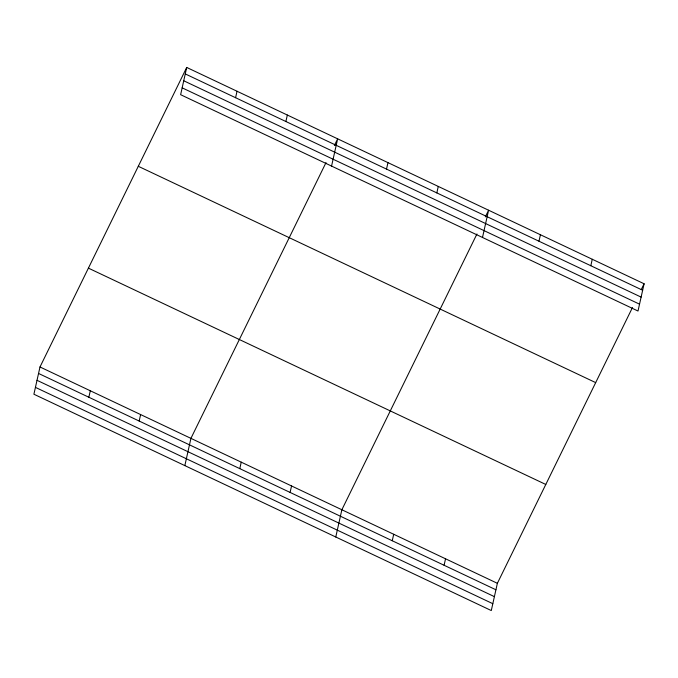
<?xml version="1.0" encoding="UTF-8"?>
<svg xmlns="http://www.w3.org/2000/svg" width="678" height="678" viewBox="0 0 678 678"><rect width="100%" height="100%" fill="white"/><g stroke="black" fill="none" stroke-linecap="round" stroke-linejoin="round"><path stroke-width="1.02" d="M186.713 67.444L180.628 94.691L638.006 311.024L644.1 283.777L186.713 67.444L39.994 366.976L33.9 394.223L491.287 610.556L497.372 583.309L632.464 307.541M88.852 397.249L90.301 390.774M139.168 421.046L140.617 414.572M235.58 97.717L237.029 91.242M184.84 465.608L190.925 438.361L326.016 162.601M285.896 121.515L287.336 115.04M239.792 468.634L241.241 462.159M331.559 166.085L337.652 138.837L334.39 145.49M290.108 492.431L291.548 485.957M386.519 169.11L387.96 162.635M335.771 537.001L341.865 509.754L476.948 233.986M436.827 192.908L438.276 186.433M392.257 540.747L393.698 534.272M482.499 237.47L488.592 210.222L485.329 216.875M444.09 565.266L445.539 558.791M538.976 241.215L540.425 234.741M590.818 265.734L592.267 259.259M641.303 289.481L644.1 283.777M185.263 73.919L642.651 290.252M183.738 80.775L641.117 297.108M182.153 87.835L639.54 304.168M138.295 166.288L595.682 382.621M88.411 268.132L545.798 484.465M39.994 366.976L497.372 583.309M38.544 373.451L495.932 589.784M37.01 380.307L494.398 596.64M35.434 387.367L492.821 603.7"/></g></svg>
